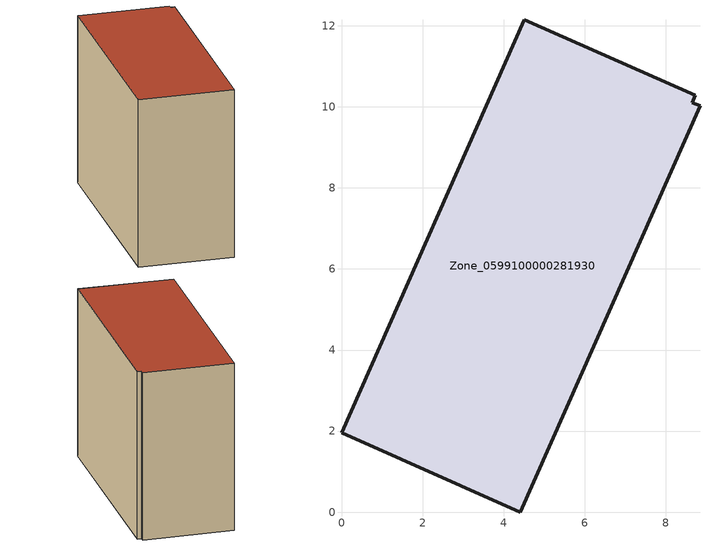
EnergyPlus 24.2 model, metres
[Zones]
Zone_0599100000281930
 floor ground (C_G): 0,1.95 4.51,12.14 8.72,10.28 8.65,10.11 8.85,10.02 4.41,0 z0
 wall outside (C_F): 4.51,12.14 0,1.95 4.41,0 8.85,10.02 8.65,10.11 8.72,10.28 4.51,12.14 z0:8.76
 roof outside (C_R): 0,1.95 4.41,0 8.85,10.02 8.65,10.11 8.72,10.28 4.51,12.14 z8.76
[BUILDING]
Pand.0599100000281930: North Axis=0; Terrain=City; Loads Convergence Tolerance Value=0.04; Temperature Convergence Tolerance Value=0.4; Solar Distribution=FullExterior; Maximum Number of Warmup Days=25; Minimum Number of Warmup Days=1
[Site:Location]
Rotterdam.The.Hague.AP_ZH_NLD Design_Conditions: Latitude=51.96; Longitude=4.45; Time Zone=1; Elevation=-4.5
[SITE:GROUNDTEMPERATURE:BUILDINGSURFACE]
18, 18, 18, 18, 18, 18, 18, 18, 18, 18, 18, 18
[MATERIAL] Thermal Absorptance=0.9; Solar Absorptance=0.7; Visible Absorptance=0.7
Name | Roughness | Thickness | Conductivity | Density | Specific Heat
G.TI.1975-1991 | MediumSmooth | 0.15 | 0.288461 | 540 | 1210
F.TI.1975-1991 | Rough | 0.3 | 0.230769 | 1920 | 840
R.TI.1975-1991 | MediumRough | 0.2 | 0.153846 | 1500 | 1000
[CONSTRUCTION]
C_G: G.TI.1975-1991
C_F: F.TI.1975-1991
C_R: R.TI.1975-1991
[ZONE]
Zone_0599100000281930: Type=1; Multiplier=1; Ceiling Height=Autocalculate; Volume=Autocalculate; Floor Area=autocalculate; Part of Total Floor Area=Yes
[ZONEINFILTRATION:DESIGNFLOWRATE]
Infil_Zone_0599100000281930: Zone or ZoneList or Space or SpaceList=Zone_0599100000281930; Schedule=AlwaysOn; Design Flow Rate Calculation Method=Flow/Area; Flow Rate per Floor Area=0.003; Constant Term Coefficient=1; Temperature Term Coefficient=0; Velocity Term Coefficient=0; Velocity Squared Term Coefficient=0
[HVACTEMPLATE:ZONE:IDEALLOADSAIRSYSTEM]
Zone_0599100000281930: Maximum Heating Supply Air Temperature=50; Minimum Cooling Supply Air Temperature=13; Maximum Heating Supply Air Humidity Ratio=0.0156; Minimum Cooling Supply Air Humidity Ratio=0.0077; Heating Limit=NoLimit; Cooling Limit=NoLimit; Dehumidification Control Type=ConstantSensibleHeatRatio; Cooling Sensible Heat Ratio=0.7; Dehumidification Setpoint=60; Humidification Control Type=None; Humidification Setpoint=30; Outdoor Air Method=None; Outdoor Air Flow Rate per Person=0.00944; Outdoor Air Flow Rate per Zone Floor Area=0; Outdoor Air Flow Rate per Zone=0; Demand Controlled Ventilation Type=None; Outdoor Air Economizer Type=NoEconomizer; Heat Recovery Type=None; Sensible Heat Recovery Effectiveness=0.7; Latent Heat Recovery Effectiveness=0.65
[ZONECONTROL:THERMOSTAT]
ThermostatControl_Zone_0599100000281930: Zone or ZoneList=Zone_0599100000281930; Control Type Schedule=DualSetpointControlType; Control 1=Thermostat_Zone_0599100000281930; Temperature Difference Between Cutout And Setpoint=0
[THERMOSTATSETPOINT:DUALSETPOINT]
Thermostat_Zone_0599100000281930: Heating Setpoint Temperature Schedule=HeatingSetpoint_Zone_0599100000281930; Cooling Setpoint Temperature Schedule=CoolingSetpoint_Zone_0599100000281930
[SCHEDULE:COMPACT]
HeatingSetpoint_Zone_0599100000281930: Through: 12/31, For: AllDays, Until: 24:00, 21
CoolingSetpoint_Zone_0599100000281930: Through: 12/31, For: AllDays, Until: 24:00, 24
DualSetpointControlType: Through: 12/31, For: AllDays, Until: 24:00, 4
AlwaysOn: Through: 12/31, For: AllDays, Until: 24:00, 1
